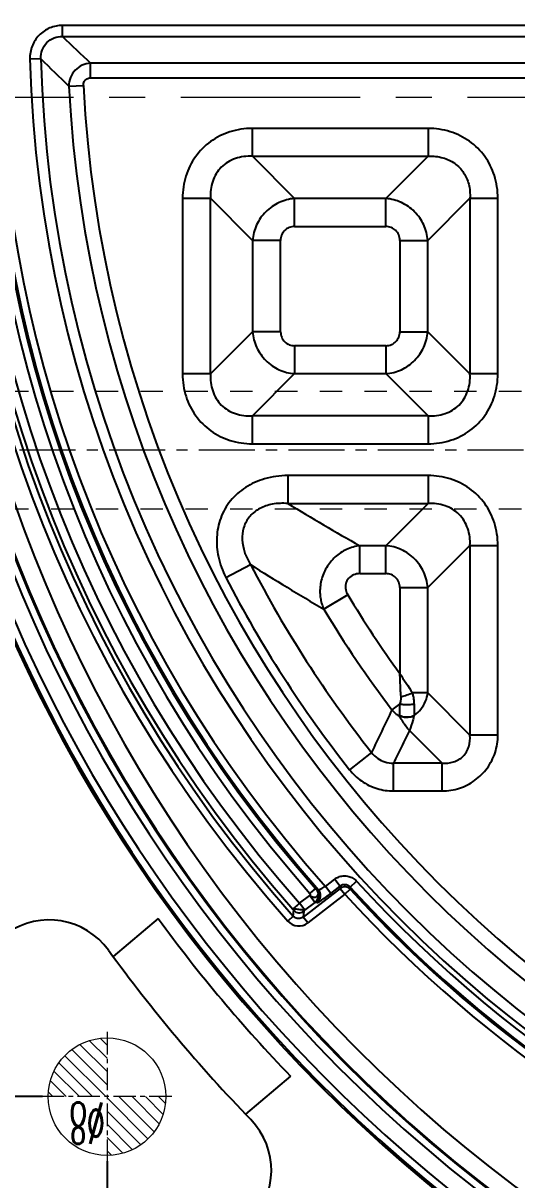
# Model space of a CAD drawing. Header units: millimetres. Extents: x 3054 to 4939, y -1170 to 130.
# Drawn here: x 4518.5 to 4552.1, y -864.7 to -786 of the extents above; entities that cross this region are included whole.
import ezdxf

# ---------------------------------------------------------------- set-up
doc = ezdxf.new("R2010")
doc.units = ezdxf.units.MM
doc.header["$LTSCALE"] = 16.335
doc.header["$PDMODE"] = 3
doc.header["$PDSIZE"] = 0.3125
doc.linetypes.add('CENTER', pattern=[0.6, 0.375, -0.075, 0.075, -0.075])
doc.linetypes.add('HIDDEN', pattern=[0.2, 0.1, -0.1])
doc.layers.get('0').update_dxf_attribs({"linetype": 'CONTINUOUS'})
doc.layers.get('Defpoints').update_dxf_attribs({"linetype": 'CONTINUOUS'})
doc.layers.add('11', color=7, linetype='CONTINUOUS')
for name, color, linetype, lineweight in [('center', 1, 'CENTER', 9), ('cool', 153, 'HIDDEN', 9), ('epin', 13, 'CONTINUOUS', 9)]:
    doc.layers.add(name, color=color, linetype=linetype, lineweight=lineweight)
doc.styles.get("Standard").update_dxf_attribs({"font": 'txt', "width": 0.8})
doc.styles.add('TXT05', font='txt.shx', dxfattribs={"width": 0.5, "bigfont": 'gbcbig.shx'})
doc.dimstyles.get("Standard").update_dxf_attribs({"dimtxt": 0.15625, "dimasz": 0.1875, "dimexe": 0.125, "dimexo": 0.0625, "dimtad": 0, "dimtih": 1, "dimtoh": 1, "dimdsep": 46, "dimtxsty": 'Standard', "dimcen": 0.09, "dimadec": 0, "dimazin": 0, "dimtp": 0.01, "dimtm": 0.01, "dimtfac": 1, "dimtofl": 0, "dimtmove": 0, "dimatfit": 3, "dimfxl": 0, "dimtolj": 1, "dimarcsym": 0})

# ---------------------------------------------------------------- blocks, each defined once
blk = doc.blocks.new('epin_ejp_8')
at = {"layer": 'epin'}
h = blk.add_hatch(dxfattribs=at)
h.set_pattern_fill('_ANSI31', color=123, scale=0.2, angle=90, style=0)
h.set_pattern_definition([(135, (-3609.8168, 780.7174), (-0.44901281, -0.44901281), [])])
h.paths.add_polyline_path([(0, 4, 0.414214), (-4, 0), (0, 0)])
h.paths.add_polyline_path([(4, 0), (0, 0), (0, -4, 0.414214)])
at = {"layer": 'epin', "color": 1, "linetype": 'CENTER', "ltscale": 0.248791}
for p, q in [((0, -4.4), (0, 4.4)), ((-4.4, 0), (4.4, 0))]:
    blk.add_line(p, q, dxfattribs=at)
at = {"layer": 'epin'}
blk.add_circle((0, 0), 4, dxfattribs=at)
at = {"layer": 'epin', "color": 6, "style": 'TXT05', "width": 0.5}
blk.add_text('%%c8', height=2.8, dxfattribs=at).set_placement((0.16, 0.4))
blk = doc.blocks.new('4')
at = {"layer": '11', "color": 3, "linetype": 'Continuous'}
for p, q in [((-12.852, 216.652), (-13.724, 226.616)), ((12.852, 216.656), (13.724, 226.619)), ((-7, 208.127), (-7, 212.136)), ((7, 208.13), (7, 212.139))]:
    blk.add_line(p, q, dxfattribs=at)
for centre, radius, start, end in [((0.026, 105), 127.366, 85.91485, 94.10934), ((-8.743, 227.051), 5, 94.10934, 185), ((8.743, 227.055), 5, 355, 85.91485), ((-7.871, 217.088), 5, 185, 274.03007), ((7.871, 217.092), 5, 265.99628, 355), ((0.026, 105), 107.366, 85.99628, 94.03007), ((0.026, 105), 103.366, 86.13132, 93.8975)]:
    blk.add_arc(centre, radius, start, end, dxfattribs=at)
blk = doc.blocks.new('*D220')
at = {"color": 4, "lineweight": -2}
blk.add_line((4467.483, -791.002), (4441.773, -791.002), dxfattribs=at)
at = {"layer": 'Defpoints', "color": 0}
for p in [(4441.773, -791.002), (4467.483, -791.002), (4611.243, -791.002)]:
    blk.add_point(p, dxfattribs=at)
at = {"color": 6, "insert": (4436.773, -791.002), "char_height": 5, "attachment_point": 5}
blk.add_mtext('\\A1;0.00', dxfattribs=at)
blk = doc.blocks.new('*D221')
at = {"color": 4, "lineweight": -2}
blk.add_line((4460.053, -762.001), (4441.773, -762.001), dxfattribs=at)
at = {"layer": 'Defpoints', "color": 0}
for p in [(4441.773, -762.001), (4460.053, -762.001), (4611.243, -791.002)]:
    blk.add_point(p, dxfattribs=at)
at = {"color": 6, "insert": (4434.439, -762.001), "char_height": 5, "attachment_point": 5}
blk.add_mtext('\\A1;29.00', dxfattribs=at)
blk = doc.blocks.new('*D222')
at = {"color": 4, "lineweight": -2}
blk.add_line((4502.817, -743.002), (4441.773, -743.002), dxfattribs=at)
at = {"layer": 'Defpoints', "color": 0}
for p in [(4441.773, -743.002), (4502.817, -743.002), (4611.243, -791.002)]:
    blk.add_point(p, dxfattribs=at)
at = {"color": 6, "insert": (4434.439, -743.002), "char_height": 5, "attachment_point": 5}
blk.add_mtext('\\A1;48.00', dxfattribs=at)
blk = doc.blocks.new('*D223')
at = {"color": 4, "lineweight": -2}
blk.add_line((4524.817, -709.002), (4441.773, -709.002), dxfattribs=at)
at = {"layer": 'Defpoints', "color": 0}
for p in [(4441.773, -709.002), (4524.817, -709.002), (4611.243, -791.002)]:
    blk.add_point(p, dxfattribs=at)
at = {"color": 6, "insert": (4434.439, -709.002), "char_height": 5, "attachment_point": 5}
blk.add_mtext('\\A1;82.00', dxfattribs=at)
blk = doc.blocks.new('*D224')
at = {"color": 4, "lineweight": -2}
blk.add_line((4501.275, -694.001), (4441.773, -694.001), dxfattribs=at)
at = {"layer": 'Defpoints', "color": 0}
for p in [(4441.773, -694.001), (4501.275, -694.001), (4611.243, -791.002)]:
    blk.add_point(p, dxfattribs=at)
at = {"color": 6, "insert": (4434.439, -694.001), "char_height": 5, "attachment_point": 5}
blk.add_mtext('\\A1;97.00', dxfattribs=at)
blk = doc.blocks.new('*D225')
at = {"color": 4, "lineweight": -2}
blk.add_line((4563.817, -680.002), (4441.773, -680.002), dxfattribs=at)
at = {"layer": 'Defpoints', "color": 0}
for p in [(4441.773, -680.002), (4563.817, -680.002), (4611.243, -791.002)]:
    blk.add_point(p, dxfattribs=at)
at = {"color": 6, "insert": (4434.439, -680.002), "char_height": 5, "attachment_point": 5}
blk.add_mtext('\\A1;111.00', dxfattribs=at)
blk = doc.blocks.new('*D226')
at = {"color": 4, "lineweight": -2}
blk.add_line((4606.843, -674.002), (4441.773, -674.002), dxfattribs=at)
at = {"layer": 'Defpoints', "color": 0}
for p in [(4441.773, -674.002), (4606.843, -674.002), (4611.243, -791.002)]:
    blk.add_point(p, dxfattribs=at)
at = {"color": 6, "insert": (4433.773, -674.002), "char_height": 5, "attachment_point": 5}
blk.add_mtext('\\A1;117.00', dxfattribs=at)
blk = doc.blocks.new('*D227')
at = {"color": 4, "lineweight": -2}
for p, q in [((4451.773, -667.041), (4441.773, -667.041)), ((4461.773, -673.002), (4451.773, -667.041)), ((4479.867, -673.002), (4461.773, -673.002))]:
    blk.add_line(p, q, dxfattribs=at)
at = {"layer": 'Defpoints', "color": 0}
for p in [(4441.773, -667.041), (4479.867, -673.002), (4611.243, -791.002)]:
    blk.add_point(p, dxfattribs=at)
at = {"color": 6, "insert": (4433.773, -667.041), "char_height": 5, "attachment_point": 5}
blk.add_mtext('\\A1;118.00', dxfattribs=at)
blk = doc.blocks.new('*D228')
at = {"color": 4, "lineweight": -2}
blk.add_line((4477.232, -815.002), (4441.773, -815.002), dxfattribs=at)
at = {"layer": 'Defpoints', "color": 0}
for p in [(4611.243, -791.002), (4441.773, -815.002), (4477.232, -815.002)]:
    blk.add_point(p, dxfattribs=at)
at = {"color": 6, "insert": (4434.439, -815.002), "char_height": 5, "attachment_point": 5}
blk.add_mtext('\\A1;24.00', dxfattribs=at)
blk = doc.blocks.new('*D229')
at = {"color": 4, "lineweight": -2}
for p, q in [((4451.773, -847.002), (4441.773, -847.002)), ((4461.773, -859.001), (4451.773, -847.002)), ((4519.847, -859.001), (4461.773, -859.001))]:
    blk.add_line(p, q, dxfattribs=at)
at = {"layer": 'Defpoints', "color": 0}
for p in [(4611.243, -791.002), (4441.773, -847.002), (4519.847, -859.001)]:
    blk.add_point(p, dxfattribs=at)
at = {"color": 6, "insert": (4434.439, -847.002), "char_height": 5, "attachment_point": 5}
blk.add_mtext('\\A1;68.00', dxfattribs=at)
blk = doc.blocks.new('*D230')
at = {"color": 4, "lineweight": -2}
blk.add_line((4484.734, -873.002), (4441.773, -873.002), dxfattribs=at)
at = {"layer": 'Defpoints', "color": 0}
for p in [(4611.243, -791.002), (4441.773, -873.002), (4484.734, -873.002)]:
    blk.add_point(p, dxfattribs=at)
at = {"color": 6, "insert": (4434.439, -873.002), "char_height": 5, "attachment_point": 5}
blk.add_mtext('\\A1;82.00', dxfattribs=at)
blk = doc.blocks.new('*D231')
at = {"color": 4, "lineweight": -2}
blk.add_line((4574.843, -899.002), (4441.773, -899.002), dxfattribs=at)
at = {"layer": 'Defpoints', "color": 0}
for p in [(4611.243, -791.002), (4441.773, -899.002), (4574.843, -899.002)]:
    blk.add_point(p, dxfattribs=at)
at = {"color": 6, "insert": (4433.439, -899.002), "char_height": 5, "attachment_point": 5}
blk.add_mtext('\\A1;108.00', dxfattribs=at)
blk = doc.blocks.new('*D232')
at = {"color": 4, "lineweight": -2}
blk.add_line((4473.942, -909.002), (4441.773, -909.002), dxfattribs=at)
at = {"layer": 'Defpoints', "color": 0}
for p in [(4611.243, -791.002), (4441.773, -909.002), (4473.942, -909.002)]:
    blk.add_point(p, dxfattribs=at)
at = {"color": 6, "insert": (4433.773, -909.002), "char_height": 5, "attachment_point": 5}
blk.add_mtext('\\A1;118.00', dxfattribs=at)
blk = doc.blocks.new('*D234')
at = {"color": 4, "lineweight": -2}
for p, q in [((4529.217, -634.173), (4529.217, -624.173)), ((4528.247, -644.173), (4529.217, -634.173)), ((4528.247, -704.672), (4528.247, -644.173))]:
    blk.add_line(p, q, dxfattribs=at)
at = {"layer": 'Defpoints', "color": 0}
for p in [(4529.217, -624.173), (4528.247, -704.672), (4611.243, -791.002)]:
    blk.add_point(p, dxfattribs=at)
at = {"color": 6, "insert": (4529.217, -616.84), "char_height": 5, "attachment_point": 5, "rotation": 90}
blk.add_mtext('\\A1;83.00', dxfattribs=at)
blk = doc.blocks.new('*D235')
at = {"color": 4, "lineweight": -2}
for p, q in [((4507.217, -634.173), (4507.217, -624.173)), ((4506.247, -644.173), (4507.217, -634.173)), ((4506.247, -738.601), (4506.247, -644.173))]:
    blk.add_line(p, q, dxfattribs=at)
at = {"layer": 'Defpoints', "color": 0}
for p in [(4507.217, -624.173), (4506.247, -738.601), (4611.243, -791.002)]:
    blk.add_point(p, dxfattribs=at)
at = {"color": 6, "insert": (4507.217, -615.84), "char_height": 5, "attachment_point": 5, "rotation": 90}
blk.add_mtext('\\A1;105.00', dxfattribs=at)
blk = doc.blocks.new('*D236')
at = {"color": 4, "lineweight": -2}
blk.add_line((4482.742, -664.202), (4482.742, -624.173), dxfattribs=at)
at = {"layer": 'Defpoints', "color": 0}
for p in [(4482.742, -624.173), (4482.742, -664.202), (4611.243, -791.002)]:
    blk.add_point(p, dxfattribs=at)
at = {"color": 6, "insert": (4482.742, -615.173), "char_height": 5, "attachment_point": 5, "rotation": 90}
blk.add_mtext('\\A1;128.50', dxfattribs=at)
blk = doc.blocks.new('*D238')
at = {"color": 4, "lineweight": -2}
for p, q in [((4524.247, -863.401), (4524.247, -935.466)), ((4524.247, -935.466), (4516.217, -945.466)), ((4516.217, -945.466), (4516.217, -955.466))]:
    blk.add_line(p, q, dxfattribs=at)
at = {"layer": 'Defpoints', "color": 0}
for p in [(4611.243, -791.002), (4524.247, -863.401), (4516.217, -955.466)]:
    blk.add_point(p, dxfattribs=at)
at = {"color": 6, "insert": (4516.217, -962.799), "char_height": 5, "attachment_point": 5, "rotation": 90}
blk.add_mtext('\\A1;87.00', dxfattribs=at)
blk = doc.blocks.new('*D239')
at = {"color": 4, "lineweight": -2}
blk.add_line((4482.742, -917.802), (4482.742, -955.466), dxfattribs=at)
at = {"layer": 'Defpoints', "color": 0}
for p in [(4611.243, -791.002), (4482.742, -917.802), (4482.742, -955.466)]:
    blk.add_point(p, dxfattribs=at)
at = {"color": 6, "insert": (4482.742, -964.466), "char_height": 5, "attachment_point": 5, "rotation": 90}
blk.add_mtext('\\A1;128.50', dxfattribs=at)
blk = doc.blocks.new('*D240')
at = {"color": 4, "lineweight": -2}
for p, q in [((4493.943, -636.034), (4493.943, -626.034)), ((4490.742, -646.034), (4493.943, -636.034)), ((4490.742, -781.571), (4490.742, -646.034))]:
    blk.add_line(p, q, dxfattribs=at)
at = {"layer": 'Defpoints', "color": 0}
for p in [(4493.943, -626.034), (4490.742, -781.571), (4611.243, -791.002)]:
    blk.add_point(p, dxfattribs=at)
at = {"color": 6, "insert": (4493.943, -617.368), "char_height": 5, "attachment_point": 5, "rotation": 90}
blk.add_mtext('\\A1;120.50', dxfattribs=at)
blk = doc.blocks.new('*D258')
at = {"color": 4, "lineweight": -2}
for p, q in [((4451.914, -779.805), (4441.914, -779.805)), ((4461.914, -785.971), (4451.914, -779.805)), ((4486.342, -785.971), (4461.914, -785.971))]:
    blk.add_line(p, q, dxfattribs=at)
at = {"layer": 'Defpoints', "color": 0}
for p in [(4441.914, -779.805), (4486.342, -785.971), (4611.243, -791.001)]:
    blk.add_point(p, dxfattribs=at)
at = {"color": 6, "insert": (4436.247, -779.805), "char_height": 5, "attachment_point": 5}
blk.add_mtext('\\A1;5.03', dxfattribs=at)

msp = doc.modelspace()

# ---------------------------------------------------------------- linework, layer by layer
at = {"color": 6, "linetype": 'Continuous'}
for p, q in [((4600.381, -786.128), (4521.218, -786.129)), ((4521.218, -786.869), (4521.218, -786.129)), ((4521.218, -786.869), (4600.381, -786.87)), ((4519.002, -788.409), (4519.741, -788.388)), ((4523.128, -789.694), (4523.128, -788.705)), ((4524.616, -788.705), (4523.128, -788.705)), ((4598.546, -788.706), (4524.616, -788.705)), ((4523.128, -789.694), (4598.546, -789.694)), ((4521.652, -790.257), (4522.641, -790.207)), ((4534.136, -795.03), (4534.136, -793.13)), ((4546.093, -793.13), (4534.136, -793.13)), ((4546.093, -793.13), (4546.093, -795.03)), ((4534.136, -795.03), (4537.009, -797.903)), ((4534.136, -795.03), (4546.093, -795.03)), ((4543.22, -797.903), (4546.093, -795.03)), ((4529.385, -797.881), (4529.385, -809.839)), ((4529.385, -797.881), (4531.285, -797.881)), ((4531.285, -809.839), (4531.285, -797.881)), ((4534.158, -800.754), (4531.285, -797.881)), ((4537.009, -799.804), (4537.009, -797.903)), ((4543.22, -797.903), (4537.009, -797.903)), ((4543.22, -799.804), (4543.22, -797.903)), ((4548.944, -797.881), (4546.071, -800.754)), ((4548.944, -797.881), (4548.944, -809.839)), ((4548.944, -797.881), (4550.845, -797.881)), ((4550.845, -809.839), (4550.845, -797.881)), ((4537.009, -799.804), (4543.22, -799.804)), ((4534.158, -800.754), (4534.158, -806.966)), ((4536.059, -800.754), (4534.158, -800.754)), ((4536.059, -806.966), (4536.059, -800.754)), ((4544.171, -800.754), (4544.171, -806.966)), ((4544.171, -800.754), (4546.071, -800.754)), ((4546.071, -806.966), (4546.071, -800.754)), ((4531.285, -809.839), (4534.158, -806.966)), ((4536.059, -806.966), (4534.158, -806.966)), ((4544.171, -806.966), (4546.071, -806.966)), ((4546.071, -806.966), (4548.944, -809.839)), ((4537.009, -807.916), (4537.009, -809.816)), ((4543.22, -807.916), (4537.009, -807.916)), ((4543.22, -807.916), (4543.22, -809.816)), ((4531.285, -809.839), (4529.385, -809.839)), ((4537.009, -809.816), (4534.136, -812.689)), ((4537.009, -809.816), (4543.22, -809.816)), ((4546.093, -812.689), (4543.22, -809.816)), ((4550.845, -809.839), (4548.944, -809.839)), ((4534.136, -814.59), (4534.136, -812.689)), ((4546.093, -812.689), (4534.136, -812.689)), ((4546.093, -812.689), (4546.093, -814.59)), ((4534.136, -814.59), (4546.093, -814.59)), ((4536.549, -816.747), (4536.549, -818.648)), ((4546.093, -816.747), (4536.549, -816.747)), ((4546.093, -816.747), (4546.093, -818.648)), ((4536.549, -818.648), (4546.093, -818.648)), ((4543.22, -821.521), (4546.093, -818.648)), ((4541.444, -823.421), (4541.444, -821.521)), ((4543.22, -821.521), (4541.444, -821.521)), ((4543.22, -823.421), (4543.22, -821.521)), ((4548.944, -821.499), (4546.071, -824.372)), ((4548.944, -821.499), (4548.944, -834.406)), ((4548.944, -821.499), (4550.845, -821.499)), ((4550.845, -834.406), (4550.845, -821.499)), ((4532.329, -823.681), (4534.017, -822.808)), ((4541.444, -823.421), (4543.22, -823.421)), ((4544.171, -824.372), (4544.171, -830.215)), ((4544.171, -824.372), (4546.071, -824.372)), ((4546.071, -831.533), (4546.071, -824.372)), ((4540.63, -824.862), (4539.001, -825.842)), ((4546.071, -831.533), (4545.038, -831.533)), ((4546.071, -831.533), (4548.944, -834.406)), ((4544.171, -832.274), (4543.634, -832.682)), ((4544.171, -833.063), (4544.171, -832.274)), ((4545.148, -832.274), (4545.148, -833.063)), ((4547.044, -836.307), (4544.824, -834.087)), ((4550.845, -834.406), (4548.944, -834.406)), ((4542.244, -835.582), (4540.751, -836.758)), ((4543.737, -838.207), (4543.737, -836.307)), ((4547.044, -836.307), (4543.737, -836.307)), ((4547.044, -838.207), (4547.044, -836.307)), ((4543.737, -838.207), (4547.044, -838.207)), ((4539.108, -844.697), (4539.741, -844.206)), ((4539.741, -844.206), (4540.109, -844.682)), ((4540.787, -844.742), (4541.232, -844.336)), ((4540.119, -844.832), (4537.6, -846.783)), ((4538.496, -844.908), (4538.636, -844.921)), ((4539.476, -845.172), (4539.108, -844.697)), ((4539.476, -845.172), (4540.109, -844.682)), ((4540.109, -844.682), (4540.119, -844.832)), ((4540.119, -844.832), (4540.426, -845.228)), ((4540.427, -845.228), (4540.796, -844.89)), ((4540.787, -844.742), (4540.797, -844.89)), ((4537.343, -845.849), (4538.045, -845.306)), ((4537.712, -846.325), (4537.344, -845.849)), ((4537.712, -846.325), (4538.413, -845.782)), ((4540.426, -845.228), (4537.907, -847.179)), ((4538.045, -845.306), (4538.413, -845.782)), ((4538.554, -845.795), (4538.413, -845.782)), ((4536.918, -846.719), (4536.544, -847.053)), ((4537.637, -846.391), (4537.6, -846.783)), ((4537.907, -847.179), (4537.6, -846.783))]:
    msp.add_line(p, q, dxfattribs=at)
msp.add_lwpolyline([(4538.9, -845.598), (4539.179, -845.398), (4539.477, -845.173)], dxfattribs=at)
for centre, radius, start, end in [((4611.269, -785.971), 100.622, 28.40074, 331.59927), ((4611.269, -785.971), 100.12, 28.40075, 331.59926), ((4611.269, -785.971), 100.057, 28.37938, 331.62062), ((4611.269, -785.971), 98.859, 28.37934, 331.62065), ((4605.239, -785.971), 91.924, 138.35729, 221.64274), ((4605.239, -785.971), 91.422, 138.35723, 221.64277), ((4605.239, -785.971), 91.129, 138.59005, 221.40995), ((4605.239, -785.971), 90.527, 138.59005, 221.40995), ((4605.239, -785.971), 89.548, 138.61116, 221.38932), ((4605.239, -785.971), 89.047, 138.61339, 221.38667), ((4605.239, -785.971), 88.944, 138.48781, 221.51219), ((4605.239, -785.971), 88.442, 138.39414, 221.60586), ((4682.385, -621.086), 231.212, 225.80893, 226.46522), ((4605.239, -785.971), 86.271, 181.61975, 268.38025), ((4685.592, -620.743), 235.821, 225.3084, 225.95783), ((4605.239, -785.971), 85.531, 181.61975, 268.38025), ((4605.239, -785.971), 83.696, 182.93582, 267.06418), ((4605.239, -785.971), 82.706, 182.93582, 267.06418), ((4611.269, -785.971), 102.28, 186.15973, 331.08016), ((4611.269, -785.971), 101.778, 186.19838, 331.08683), ((4611.269, -785.971), 102.395, 189.52573, 331.07349), ((4605.239, -785.971), 87.224, 222.36053, 346.47022), ((4605.239, -785.971), 86.622, 222.36102, 346.47022), ((4628.021, -668.406), 175.897, 238.6655, 240.51433), ((4605.239, -785.971), 80.184, 207.34895, 218.22238), ((4630.155, -670.452), 180.153, 237.74772, 239.6036), ((4605.239, -785.971), 82.085, 207.34893, 218.22237), ((4605.239, -785.971), 75.411, 211.04547, 215.92336), ((4605.239, -785.971), 77.311, 211.04547, 217.1705), ((4605.239, -785.971), 87.818, 222.43656, 332.51118), ((4605.239, -785.971), 87.317, 222.43651, 332.51058), ((4642.45, -766.478), 117.138, 212.96444, 213.73672), ((4875.686, -993.493), 368.943, 154.15933, 154.65878), ((4538.041, -845.305), 0.604, 308.10852, 41.12425), ((4538.181, -845.319), 0.605, 308.11643, 41.14527), ((4540.427, -845.23), 0.503, 42.65537, 127.54792), ((4537.33, -845.991), 0.504, 221.78366, 307.43963), ((4537.293, -846.387), 1.002, 221.60866, 307.78849)]:
    msp.add_arc(centre, radius, start, end, dxfattribs=at)
for points, knots in [([(4521.218, -786.129), (4520.925, -786.129), (4520.331, -786.245), (4519.58, -786.754), (4519.093, -787.518), (4518.993, -788.116), (4519.002, -788.409)], [0, 0, 0, 0, 0.249184, 0.499855, 0.750673, 1, 1, 1, 1]), ([(4519.741, -788.388), (4519.733, -788.191), (4519.797, -787.788), (4520.119, -787.269), (4520.628, -786.939), (4521.024, -786.867), (4521.218, -786.869)], [0, 0, 0, 0, 0.25118, 0.503245, 0.753614, 1, 1, 1, 1]), ([(4523.128, -788.705), (4522.933, -788.709), (4522.541, -788.799), (4522.053, -789.148), (4521.72, -789.654), (4521.646, -790.058), (4521.652, -790.257)], [0, 0, 0, 0, 0.247125, 0.495574, 0.746007, 1, 1, 1, 1]), ([(4522.641, -790.207), (4522.639, -790.119), (4522.673, -789.941), (4522.863, -789.74), (4523.04, -789.698), (4523.128, -789.694)], [0, 0, 0, 0, 0.335312, 0.664078, 1, 1, 1, 1]), ([(4534.136, -793.13), (4533.618, -793.139), (4532.604, -793.281), (4531.246, -793.963), (4530.2, -795.019), (4529.533, -796.37), (4529.393, -797.372), (4529.385, -797.881)], [0, 0, 0, 0, 0.208153, 0.404601, 0.600135, 0.79522, 1, 1, 1, 1]), ([(4550.845, -797.881), (4550.835, -797.363), (4550.693, -796.349), (4550.011, -794.991), (4548.955, -793.945), (4547.604, -793.278), (4546.603, -793.138), (4546.093, -793.13)], [0, 0, 0, 0, 0.208201, 0.404707, 0.600242, 0.795249, 1, 1, 1, 1]), ([(4534.136, -795.03), (4533.748, -795.007), (4532.971, -795.104), (4531.956, -795.701), (4531.359, -796.716), (4531.262, -797.493), (4531.285, -797.881)], [0, 0, 0, 0, 0.254794, 0.500003, 0.745227, 1, 1, 1, 1]), ([(4546.093, -795.03), (4546.432, -795.01), (4547.078, -795.067), (4547.934, -795.466), (4548.553, -796.109), (4548.914, -796.947), (4548.963, -797.561), (4548.944, -797.881)], [0, 0, 0, 0, 0.221836, 0.414242, 0.605288, 0.790746, 1, 1, 1, 1]), ([(4537.009, -797.903), (4536.646, -797.928), (4535.922, -798.115), (4535.008, -798.756), (4534.369, -799.67), (4534.183, -800.392), (4534.158, -800.754)], [0, 0, 0, 0, 0.249666, 0.500527, 0.751123, 1, 1, 1, 1]), ([(4546.071, -800.754), (4546.046, -800.391), (4545.859, -799.667), (4545.219, -798.753), (4544.305, -798.114), (4543.582, -797.928), (4543.22, -797.903)], [0, 0, 0, 0, 0.249665, 0.500526, 0.751122, 1, 1, 1, 1]), ([(4537.009, -799.804), (4536.88, -799.804), (4536.625, -799.855), (4536.302, -800.066), (4536.106, -800.388), (4536.059, -800.633), (4536.059, -800.754)], [0, 0, 0, 0, 0.259809, 0.509834, 0.755075, 1, 1, 1, 1]), ([(4544.171, -800.754), (4544.171, -800.625), (4544.119, -800.37), (4543.908, -800.048), (4543.586, -799.851), (4543.342, -799.804), (4543.22, -799.804)], [0, 0, 0, 0, 0.259809, 0.509834, 0.755075, 1, 1, 1, 1]), ([(4534.158, -806.966), (4534.183, -807.328), (4534.37, -808.053), (4535.011, -808.967), (4535.924, -809.605), (4536.647, -809.792), (4537.009, -809.816)], [0, 0, 0, 0, 0.249667, 0.500527, 0.751123, 1, 1, 1, 1]), ([(4536.059, -806.966), (4536.059, -807.094), (4536.11, -807.349), (4536.321, -807.672), (4536.643, -807.869), (4536.887, -807.916), (4537.009, -807.916)], [0, 0, 0, 0, 0.259809, 0.509834, 0.755075, 1, 1, 1, 1]), ([(4543.22, -809.816), (4543.583, -809.792), (4544.307, -809.605), (4545.221, -808.964), (4545.86, -808.05), (4546.046, -807.327), (4546.071, -806.966)], [0, 0, 0, 0, 0.249668, 0.500529, 0.751126, 1, 1, 1, 1]), ([(4543.22, -807.916), (4543.349, -807.916), (4543.604, -807.864), (4543.927, -807.653), (4544.124, -807.332), (4544.171, -807.087), (4544.171, -806.966)], [0, 0, 0, 0, 0.259809, 0.509834, 0.755075, 1, 1, 1, 1]), ([(4529.385, -809.839), (4529.394, -810.356), (4529.536, -811.37), (4530.218, -812.728), (4531.274, -813.774), (4532.625, -814.441), (4533.626, -814.582), (4534.136, -814.59)], [0, 0, 0, 0, 0.208153, 0.404601, 0.600135, 0.79522, 1, 1, 1, 1]), ([(4531.285, -809.839), (4531.262, -810.226), (4531.359, -811.003), (4531.956, -812.018), (4532.971, -812.615), (4533.748, -812.712), (4534.136, -812.689)], [0, 0, 0, 0, 0.254794, 0.500003, 0.745227, 1, 1, 1, 1]), ([(4546.093, -814.59), (4546.611, -814.581), (4547.625, -814.439), (4548.983, -813.757), (4550.029, -812.701), (4550.696, -811.35), (4550.836, -810.348), (4550.845, -809.839)], [0, 0, 0, 0, 0.208123, 0.404511, 0.600058, 0.7952, 1, 1, 1, 1]), ([(4546.093, -812.689), (4546.481, -812.713), (4547.258, -812.615), (4548.273, -812.018), (4548.87, -811.003), (4548.967, -810.226), (4548.944, -809.839)], [0, 0, 0, 0, 0.254794, 0.500003, 0.745227, 1, 1, 1, 1]), ([(4536.549, -816.747), (4536.012, -816.764), (4534.999, -816.883), (4533.65, -817.5), (4532.596, -818.417), (4531.919, -819.613), (4531.661, -820.945), (4531.771, -822.342), (4532.111, -823.235), (4532.329, -823.681)], [0, 0, 0, 0, 0.162952, 0.305064, 0.443487, 0.580128, 0.713714, 0.849381, 1, 1, 1, 1]), ([(4550.845, -821.499), (4550.835, -820.981), (4550.693, -819.967), (4550.012, -818.609), (4548.955, -817.563), (4547.605, -816.896), (4546.603, -816.755), (4546.093, -816.747)], [0, 0, 0, 0, 0.208153, 0.404601, 0.600135, 0.79522, 1, 1, 1, 1]), ([(4536.548, -818.648), (4536.197, -818.621), (4535.538, -818.644), (4534.645, -818.939), (4533.965, -819.447), (4533.549, -820.137), (4533.409, -820.933), (4533.48, -821.478), (4533.554, -821.755)], [0, 0, 0, 0, 0.204499, 0.377229, 0.538973, 0.686168, 0.833549, 1, 1, 1, 1]), ([(4548.944, -821.499), (4548.967, -821.111), (4548.87, -820.334), (4548.273, -819.319), (4547.258, -818.722), (4546.481, -818.625), (4546.093, -818.648)], [0, 0, 0, 0, 0.254794, 0.500003, 0.745227, 1, 1, 1, 1]), ([(4541.444, -821.521), (4541.138, -821.555), (4540.529, -821.727), (4539.742, -822.255), (4539.143, -822.994), (4538.783, -823.871), (4538.724, -824.501), (4538.744, -824.81)], [0, 0, 0, 0, 0.198384, 0.398631, 0.600284, 0.800775, 1, 1, 1, 1]), ([(4546.071, -824.372), (4546.046, -824.009), (4545.859, -823.284), (4545.219, -822.37), (4544.305, -821.732), (4543.582, -821.545), (4543.22, -821.521)], [0, 0, 0, 0, 0.249665, 0.500526, 0.751122, 1, 1, 1, 1]), ([(4533.554, -821.755), (4533.585, -821.873), (4533.663, -822.113), (4533.818, -822.466), (4533.946, -822.695), (4534.016, -822.808)], [0, 0, 0, 0, 0.31908, 0.653134, 1, 1, 1, 1]), ([(4541.444, -823.421), (4541.299, -823.424), (4541.011, -823.479), (4540.658, -823.725), (4540.45, -824.102), (4540.479, -824.507), (4540.565, -824.756), (4540.63, -824.862)], [0, 0, 0, 0, 0.213027, 0.420712, 0.616377, 0.817363, 1, 1, 1, 1]), ([(4544.171, -824.372), (4544.171, -824.243), (4544.119, -823.988), (4543.908, -823.665), (4543.586, -823.468), (4543.342, -823.421), (4543.22, -823.421)], [0, 0, 0, 0, 0.259809, 0.509833, 0.755075, 1, 1, 1, 1]), ([(4538.744, -824.81), (4538.751, -824.929), (4538.78, -825.165), (4538.866, -825.511), (4538.952, -825.734), (4539.002, -825.841)], [0, 0, 0, 0, 0.333415, 0.66644, 1, 1, 1, 1]), ([(4544.258, -831.794), (4544.239, -831.624), (4544.21, -831.276), (4544.201, -830.748), (4544.182, -830.393), (4544.171, -830.215)], [0, 0, 0, 0, 0.325352, 0.661009, 1, 1, 1, 1]), ([(4544.27, -831.791), (4544.397, -831.756), (4544.653, -831.675), (4544.906, -831.584), (4545.034, -831.533)], [0, 0, 0, 0, 0.489979, 1, 1, 1, 1]), ([(4545.148, -832.274), (4545.148, -832.19), (4545.141, -832.022), (4545.107, -831.773), (4545.065, -831.612), (4545.038, -831.533)], [0, 0, 0, 0, 0.336969, 0.670565, 1, 1, 1, 1]), ([(4545.148, -833.063), (4545.32, -832.943), (4545.627, -832.656), (4545.946, -832.125), (4546.05, -831.73), (4546.071, -831.533)], [0, 0, 0, 0, 0.34207, 0.677163, 1, 1, 1, 1]), ([(4544.171, -832.274), (4544.274, -832.299), (4544.492, -832.33), (4544.821, -832.33), (4545.042, -832.299), (4545.148, -832.274)], [0, 0, 0, 0, 0.322851, 0.668189, 1, 1, 1, 1]), ([(4544.186, -832.262), (4544.208, -832.218), (4544.231, -832.116), (4544.267, -831.961), (4544.274, -831.849), (4544.27, -831.794)], [0, 0, 0, 0, 0.305895, 0.654794, 1, 1, 1, 1]), ([(4543.634, -832.682), (4543.684, -832.742), (4543.793, -832.857), (4543.975, -833.01), (4544.107, -833.098), (4544.174, -833.138)], [0, 0, 0, 0, 0.332474, 0.667262, 1, 1, 1, 1]), ([(4544.174, -833.138), (4544.173, -833.13), (4544.17, -833.113), (4544.168, -833.088), (4544.169, -833.071), (4544.17, -833.062)], [0, 0, 0, 0, 0.326229, 0.661639, 1, 1, 1, 1]), ([(4544.171, -833.063), (4544.231, -833.092), (4544.357, -833.139), (4544.557, -833.175), (4544.761, -833.175), (4544.961, -833.139), (4545.088, -833.092), (4545.148, -833.063)], [0, 0, 0, 0, 0.198091, 0.399032, 0.600968, 0.801909, 1, 1, 1, 1]), ([(4544.824, -834.087), (4544.741, -833.997), (4544.583, -833.802), (4544.368, -833.484), (4544.238, -833.257), (4544.177, -833.139)], [0, 0, 0, 0, 0.318951, 0.654809, 1, 1, 1, 1]), ([(4544.185, -833.121), (4544.245, -833.141), (4544.369, -833.169), (4544.558, -833.188), (4544.749, -833.185), (4544.939, -833.158), (4545.063, -833.123), (4545.124, -833.1)], [0, 0, 0, 0, 0.198579, 0.397344, 0.596744, 0.797332, 1, 1, 1, 1]), ([(4545.13, -833.115), (4545.106, -833.213), (4545.021, -833.541), (4544.917, -833.866), (4544.824, -834.087)], [0, 0, 0, 0, 0.294603, 1, 1, 1, 1]), ([(4545.141, -833.048), (4545.139, -833.053), (4545.132, -833.07), (4545.127, -833.087), (4545.124, -833.1)], [0, 0, 0, 0, 0.268315, 1, 1, 1, 1]), ([(4547.044, -838.207), (4547.445, -838.202), (4548.245, -838.082), (4549.315, -837.529), (4550.161, -836.685), (4550.718, -835.613), (4550.839, -834.81), (4550.845, -834.406)], [0, 0, 0, 0, 0.202465, 0.400664, 0.597623, 0.79639, 1, 1, 1, 1]), ([(4547.044, -836.307), (4547.307, -836.33), (4547.833, -836.281), (4548.526, -835.889), (4548.918, -835.196), (4548.967, -834.669), (4548.944, -834.406)], [0, 0, 0, 0, 0.256893, 0.5, 0.74312, 1, 1, 1, 1]), ([(4542.244, -835.582), (4542.364, -835.743), (4542.637, -836.012), (4543.158, -836.271), (4543.539, -836.314), (4543.737, -836.307)], [0, 0, 0, 0, 0.348987, 0.653368, 1, 1, 1, 1]), ([(4540.751, -836.758), (4540.98, -837.049), (4541.546, -837.587), (4542.589, -838.094), (4543.365, -838.207), (4543.737, -838.207)], [0, 0, 0, 0, 0.324276, 0.673332, 1, 1, 1, 1]), ([(4539.741, -844.206), (4539.814, -844.146), (4540, -844.047), (4540.326, -843.956), (4540.678, -843.99), (4540.988, -844.132), (4541.155, -844.262), (4541.232, -844.337)], [0, 0, 0, 0, 0.173703, 0.379966, 0.615499, 0.802975, 1, 1, 1, 1]), ([(4538.055, -845.176), (4538.115, -845.123), (4538.221, -845.029), (4538.345, -844.918), (4538.411, -844.861), (4538.43, -844.843)], [0, 0, 0, 0, 0.480534, 0.843107, 1, 1, 1, 1]), ([(4538.43, -844.843), (4538.438, -844.852), (4538.453, -844.868), (4538.472, -844.889), (4538.486, -844.901), (4538.493, -844.907), (4538.496, -844.908)], [0, 0, 0, 0, 0.38399, 0.715509, 0.906549, 1, 1, 1, 1]), ([(4538.496, -844.908), (4538.519, -844.933), (4538.564, -844.994), (4538.608, -845.096), (4538.614, -845.208), (4538.589, -845.276), (4538.568, -845.306)], [0, 0, 0, 0, 0.238653, 0.520407, 0.747552, 1, 1, 1, 1]), ([(4538.636, -844.921), (4538.643, -844.924), (4538.665, -844.923), (4538.72, -844.909), (4538.814, -844.868), (4538.941, -844.801), (4539.042, -844.739), (4539.098, -844.703), (4539.108, -844.697)], [0, 0, 0, 0, 0.043724, 0.116315, 0.327892, 0.618613, 0.937895, 1, 1, 1, 1]), ([(4540.787, -844.742), (4540.706, -844.652), (4540.463, -844.54), (4540.204, -844.608), (4540.109, -844.682)], [0, 0, 0, 0, 0.5005, 1, 1, 1, 1]), ([(4536.925, -846.232), (4536.958, -846.203), (4537.027, -846.118), (4537.177, -846.001), (4537.284, -845.902), (4537.343, -845.849)], [0, 0, 0, 0, 0.227523, 0.579524, 1, 1, 1, 1]), ([(4538.056, -845.178), (4538.066, -845.188), (4538.077, -845.217), (4538.074, -845.264), (4538.057, -845.294), (4538.045, -845.306)], [0, 0, 0, 0, 0.297318, 0.631875, 1, 1, 1, 1]), ([(4538.045, -845.306), (4538.071, -845.323), (4538.136, -845.364), (4538.236, -845.421), (4538.361, -845.45), (4538.487, -845.415), (4538.547, -845.347), (4538.568, -845.306)], [0, 0, 0, 0, 0.154808, 0.378714, 0.575869, 0.771348, 1, 1, 1, 1]), ([(4538.554, -845.795), (4538.591, -845.799), (4538.697, -845.719), (4538.895, -845.607), (4539.168, -845.405), (4539.369, -845.255), (4539.476, -845.172)], [0, 0, 0, 0, 0.099792, 0.321636, 0.636061, 1, 1, 1, 1]), ([(4536.954, -846.327), (4536.954, -846.323), (4536.944, -846.313), (4536.933, -846.295), (4536.913, -846.272), (4536.9, -846.256), (4536.893, -846.247)], [0, 0, 0, 0, 0.1175, 0.376331, 0.669363, 1, 1, 1, 1]), ([(4536.918, -846.719), (4536.922, -846.676), (4536.93, -846.589), (4536.943, -846.458), (4536.95, -846.371), (4536.954, -846.327)], [0, 0, 0, 0, 0.333707, 0.666189, 1, 1, 1, 1]), ([(4537.6, -846.783), (4537.535, -846.834), (4537.375, -846.904), (4537.117, -846.88), (4536.973, -846.782), (4536.918, -846.719)], [0, 0, 0, 0, 0.333946, 0.666109, 1, 1, 1, 1]), ([(4537.303, -846.274), (4537.25, -846.27), (4537.154, -846.257), (4537.027, -846.243), (4536.952, -846.23), (4536.92, -846.229)], [0, 0, 0, 0, 0.407506, 0.753648, 1, 1, 1, 1]), ([(4537.712, -846.325), (4537.707, -846.304), (4537.601, -846.322), (4537.491, -846.281), (4537.367, -846.282), (4537.303, -846.274)], [0, 0, 0, 0, 0.157839, 0.5302, 1, 1, 1, 1]), ([(4537.637, -846.391), (4537.638, -846.374), (4537.678, -846.357), (4537.699, -846.334), (4537.712, -846.325)], [0, 0, 0, 0, 0.536183, 1, 1, 1, 1])]:
    msp.add_open_spline(points, degree=3, knots=knots, dxfattribs=at)
for points in [[(4544.824, -834.087), (4544.642, -834.457), (4544.282, -835.198), (4543.917, -835.936), (4543.737, -836.307)], [(4536.893, -846.247), (4536.902, -846.255), (4536.923, -846.243), (4536.925, -846.232)]]:
    msp.add_open_spline(points, degree=3, dxfattribs=at)
at = {"layer": 'center', "color": 1, "linetype": 'CENTER', "ltscale": 1.990328}
msp.add_line((4451.243, -791.001), (4771.243, -791.001), dxfattribs=at)
at = {"layer": 'cool', "ltscale": 0.932966}
for p, q in [((4465.573, -811.002), (4756.913, -811.002)), ((4465.573, -819.002), (4756.913, -819.002))]:
    msp.add_line(p, q, dxfattribs=at)
at = {"layer": 'cool', "color": 1, "linetype": 'CENTER', "ltscale": 0.621977}
msp.add_line((4451.243, -815.002), (4771.243, -815.002), dxfattribs=at)

# ---------------------------------------------------------------- block references
at = {"rotation": 129.9999999999685}
msp.add_blockref('4', (4691.671, -718.467), dxfattribs=at)
at = {"layer": 'epin', "rotation": 180}
msp.add_blockref('epin_ejp_8', (4524.247, -859.001), dxfattribs=at)

# ---------------------------------------------------------------- dimensions: what is measured, and where the dimension line sits
for feature_location, offset, dtype, origin, picture, middle in [((4482.742, -664.202), (0, 40.029), 1, (4611.243, -791.002), '*D236', (4482.742, -615.173)), ((4506.247, -738.601), (0.97, 114.428), 1, (4611.243, -791.002), '*D235', (4507.217, -615.84)), ((4490.742, -781.571), (3.202, 155.536), 1, (4611.243, -791.002), '*D240', (4493.943, -617.368)), ((4528.247, -704.672), (0.97, 80.499), 1, (4611.243, -791.002), '*D234', (4529.217, -616.84)), ((4479.867, -673.002), (-38.094, 5.961), 0, (4611.243, -791.002), '*D227', (4433.773, -667.041)), ((4606.843, -674.002), (-165.07, 0), 0, (4611.243, -791.002), '*D226', (4433.773, -674.002)), ((4563.817, -680.002), (-122.044, 0), 0, (4611.243, -791.002), '*D225', (4434.439, -680.002)), ((4501.275, -694.001), (-59.503, 0), 0, (4611.243, -791.002), '*D224', (4434.439, -694.001)), ((4524.817, -709.002), (-83.044, 0), 0, (4611.243, -791.002), '*D223', (4434.439, -709.002)), ((4502.817, -743.002), (-61.044, 0), 0, (4611.243, -791.002), '*D222', (4434.439, -743.002)), ((4460.053, -762.001), (-18.28, 0), 0, (4611.243, -791.002), '*D221', (4434.439, -762.001)), ((4486.342, -785.971), (-44.428, 6.166), 0, (4611.243, -791.001), '*D258', (4436.247, -779.805)), ((4467.482784948, -791.001835102), (-25.710224106, 0), 0, (4611.24263372, -791.001835102), '*D220', (4436.772560842, -791.001835102)), ((4574.843, -899.002), (-133.07, 0), 0, (4611.243, -791.002), '*D231', (4433.439, -899.002)), ((4473.942, -909.002), (-32.17, 0), 0, (4611.243, -791.002), '*D232', (4433.773, -909.002)), ((4477.232, -815.002), (-35.459, 0), 0, (4611.243, -791.002), '*D228', (4434.439, -815.002)), ((4519.847, -859.001), (-78.074, 11.999), 0, (4611.243, -791.002), '*D229', (4434.439, -847.002)), ((4484.734, -873.002), (-42.962, 0), 0, (4611.243, -791.002), '*D230', (4434.439, -873.002)), ((4482.742, -917.802), (0, -37.664), 1, (4611.243, -791.002), '*D239', (4482.742, -964.466)), ((4524.247, -863.401), (-8.03, -92.065), 1, (4611.243, -791.002), '*D238', (4516.217, -962.799))]:
    dim = msp.add_ordinate_dim(feature_location=feature_location, offset=offset, dtype=dtype, origin=origin, dimstyle='Standard', override={"dimtxt": 5, "dimasz": 5, "dimexe": 0, "dimexo": 0, "dimgap": 0, "dimtih": 0, "dimtoh": 0, "dimzin": 0, "dimcen": 0, "dimclrd": 4, "dimclre": 4, "dimclrt": 6, "dimadec": 2, "dimtp": 0, "dimtm": 0, "dimtzin": 0})
    dim.commit()
    dim.dimension.update_dxf_attribs({"geometry": picture, "text_midpoint": middle})

doc.saveas('drawing.dxf')
